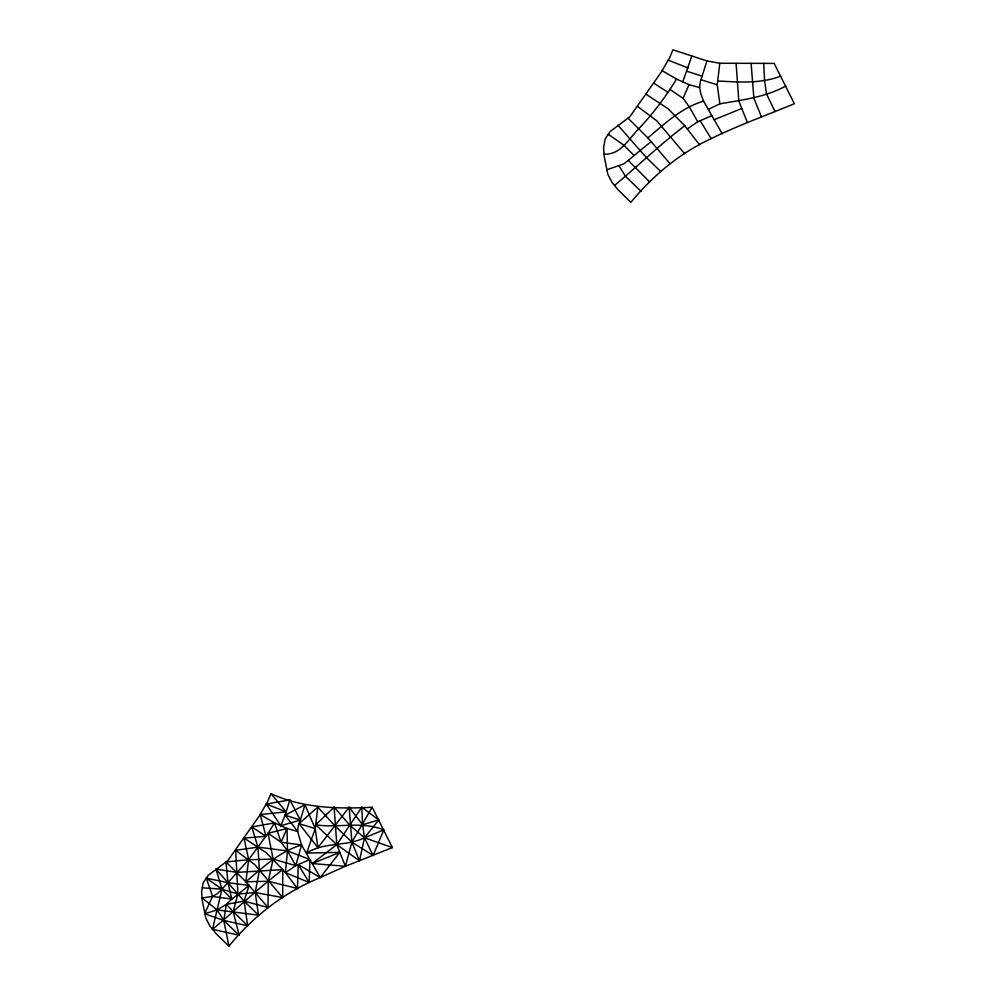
<?xml version="1.0" encoding="UTF-8"?>
<svg xmlns="http://www.w3.org/2000/svg" width="996" height="996" viewBox="0 0 996 996"><rect width="100%" height="100%" fill="white"/><g stroke="black" fill="none" stroke-linecap="round" stroke-linejoin="round"><path stroke-width="1.49" d="M202.275 887.822L221.984 889.167L237.919 894.059L255.188 892.541L282.69 897.558L282.789 869.633L266.044 852.551L244.07 838.097L248.639 859.697L245.9 881.759L268.011 907.518L268.26 881.261L273.116 859.15L268.061 833.279L274.523 822.908L287.022 828.51L297.63 831.423L301.551 844.994L320.226 877.551L344.628 866.582L392.399 847.571L372.168 807.27C337.656 808.989 302.933 808.279 270.962 793.65L267.737 801.369L259.358 815.849L227.798 860.668L208.127 875.422L203.209 882.755L201.615 891.457L202.263 900.409L205.823 918.125L210.056 926.292L215.945 933.501L228.918 946.2C253.208 916.171 284.42 892.229 320.226 877.551L339.798 852.352L336.81 844.633L334.108 807.171L315.707 824.837L336.81 844.633L359.506 860.781L364.486 837.798L362.606 824.75L361.772 807.233L378.779 819.957L364.486 837.798C346.11 846.762 324.098 841.757 306.619 853.074L315.246 828.635L317.811 807.121L335.03 825.933L351.887 842.118L373.102 855.489L383.796 829.892C361.834 820.916 338.491 828.224 315.707 824.837M249.149 885.419L244.107 901.119L247.68 925.77L223.739 920.441L204.653 913.743L212.559 896.412L206.309 878.148L227.972 882.73L249.149 885.419L231.807 899.139L221.984 889.167L216.032 869.147L236.986 872.372L282.789 869.633L285.416 872.67L309.221 882.481L309.905 859.498L295.762 865.636L273.116 859.15L248.639 859.697L225.992 861.963L245.9 881.759L268.26 881.261L297.48 888.544L298.215 864.578L320.226 877.551M297.48 888.544L285.416 872.67L287.483 850.895L287.022 828.51L268.061 833.279L248.639 859.697L221.984 889.167L217.638 893.387L212.559 896.412L202.088 897.956L217.14 909.921L223.739 920.441L239.165 935.281L233.176 911.539L226.391 904.368L217.14 909.921L204.653 913.743M722.2 133.688L703.537 101.144L700.898 94.072L699.615 87.573L700.288 81.672L706.948 60.93L719.797 63.271L774.153 63.408L794.385 103.721C766.235 115.374 737.513 125.645 710.123 139.116C679.085 153.77 652.592 175.906 630.904 202.35L617.931 189.651L612.042 182.442L607.797 174.263L604.248 156.559L603.601 147.595L605.195 138.892L610.112 131.572L629.783 116.806L661.344 71.998L669.723 57.519L672.947 49.8L706.948 60.93M708.604 109.224L719.871 103.833L717.232 84.772L719.797 63.271M225.992 861.963L227.972 882.73L231.807 899.139L226.391 904.368L223.739 920.441L228.918 946.2M239.165 935.281L212.522 929.305L221.984 889.167L206.309 878.148M361.772 807.233L336.81 844.633L312.221 863.544L345.413 866.271L351.887 842.118L372.168 807.27M285.416 872.67L295.762 865.636L301.551 844.994L281.071 842.218L268.061 833.279M289.836 799.875L300.319 820.106L298.302 825.522L297.63 831.423L285.117 815.164L289.836 799.875L266.318 804.058L280.772 825.709L300.319 820.106L304.963 804.78L285.117 815.164L280.772 825.709M682.758 81.859L691.822 56.013M287.022 828.51L281.071 842.218L287.483 850.895L295.762 865.636M662.166 70.691L676.508 79.058L689.008 84.66L683.057 98.355L689.469 107.045L697.748 121.786L711.891 115.636M604.074 154.106C620.707 155.139 628.874 138.618 638.971 128.509C653.276 113.519 665.702 96.724 676.508 79.058M378.779 819.957L362.606 824.75L349.135 807.208L317.886 847.683L299.012 823.617L317.811 807.121M606.626 169.88L624.044 163.767L651.135 141.569L669.984 163.668M627.978 118.113L647.886 137.909C664.917 123.479 681.588 107.68 703.537 101.144M245.9 881.759C262.932 867.329 279.602 851.53 301.551 844.994M699.466 144.681L684.775 125.77C660.199 144.37 638.15 165.822 614.507 185.455M282.789 869.633C258.213 888.22 236.164 909.672 212.522 929.305M687.402 128.808L697.748 121.786M785.782 86.029C765.264 97.284 742.369 99.886 719.871 103.833M383.796 829.892L364.486 837.798L350.032 825.447L334.108 807.171M714.207 119.694L741.783 108.502L738.783 100.783L736.094 63.308M312.221 863.544L339.798 852.352L345.413 866.271M780.752 76.094C760.707 83.95 738.733 82.07 717.68 80.987M226.391 904.368L244.107 901.119L268.011 907.518M217.14 909.921L258.499 915.162L255.188 892.541L259.433 870.479L257.952 847.123L251.789 826.966L274.523 822.908L281.071 842.218M247.68 925.77L233.176 911.539L237.919 894.059L235.641 850.323L257.952 847.123L287.483 850.895L309.905 859.498M244.07 838.097L266.019 836.279L260.18 814.541L286.201 811.852L270.962 793.65M306.619 853.074L339.798 852.352M212.559 896.412L231.807 899.139M689.008 84.66L699.615 87.573M700.997 79.755L717.232 84.772M299.012 823.617L315.246 828.635L317.886 847.683M687.091 71.314L702.305 76.256M285.117 815.164L300.319 820.106M392.399 847.571L364.486 837.798L373.102 855.489M668.304 60.196L688.186 68.002M266.318 804.058L286.201 811.852M260.18 814.541L274.523 822.908M608.295 134.286L623.969 145.304L633.792 155.276M646.055 94.247L668.017 108.701L684.775 125.77M653.774 83.116L668.005 92.416M251.789 826.966L266.019 836.279M670.047 89.428L683.057 98.355M637.627 106.472L656.713 120.777L684.675 153.695M235.641 850.323L254.727 864.628L282.69 897.558M641.15 191.419L625.725 176.578L619.126 166.071M660.485 171.3L646.093 157.256L618.006 125.297M258.499 915.162L244.107 901.119L216.032 869.147M649.666 181.919L628.364 160.518M647.886 137.909L651.135 141.569M700.2 120.715L711.194 138.631M298.215 864.578L309.221 882.481M775.075 111.639L766.472 93.948L764.592 80.9L763.745 63.383M304.963 804.78L315.246 828.635M761.492 116.93L753.872 98.255L751.121 63.346M359.506 860.781L351.887 842.118L349.135 807.208M741.783 108.502L747.398 122.421"/></g></svg>
